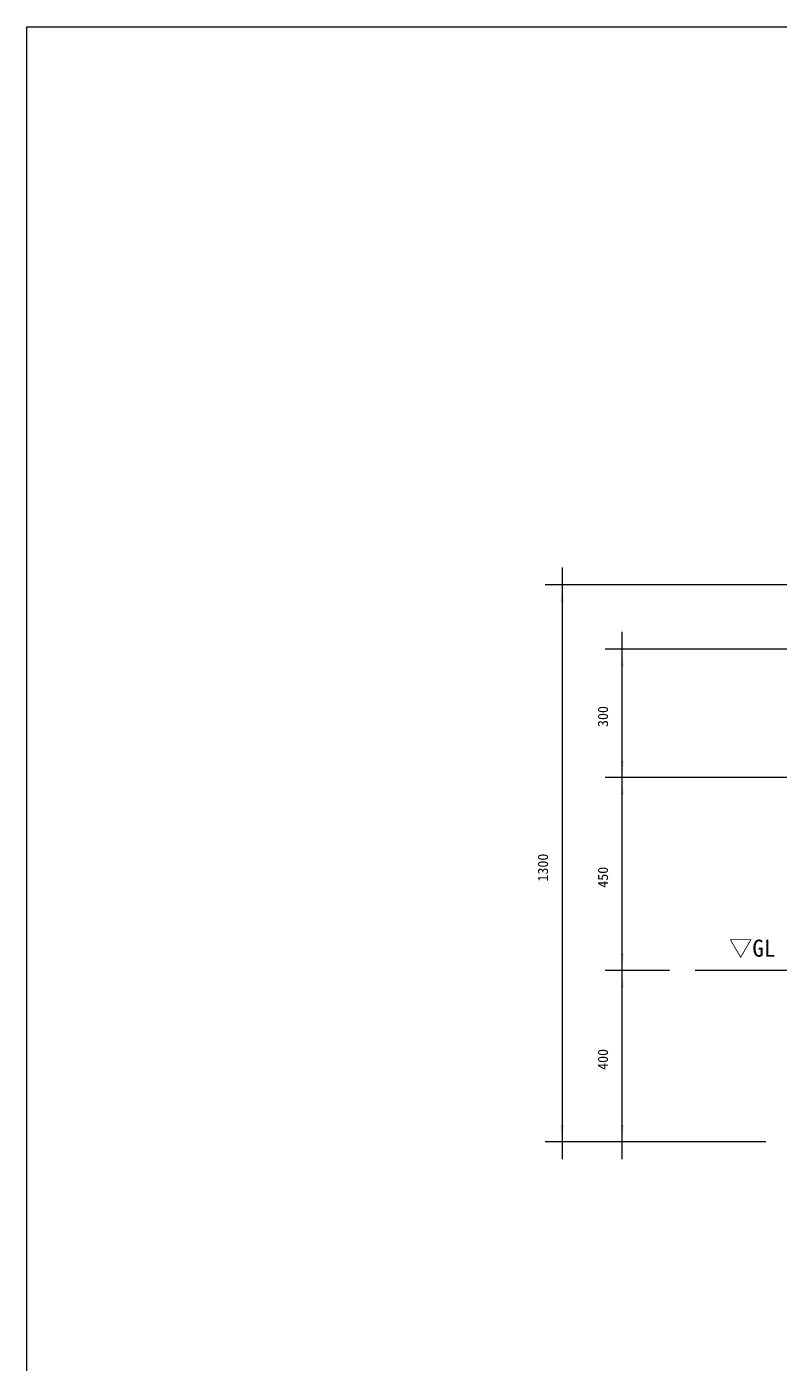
# Model space of a CAD drawing. Units: millimetres, scale not verified. Extents: x -3900 to 3900, y -2750 to 2750.
# Drawn here: x -3900 to -2147, y -366 to 2750 of the extents above; entities that cross this region are included whole.
import ezdxf
from ezdxf.enums import TextEntityAlignment as Align

# ---------------------------------------------------------------- set-up
doc = ezdxf.new("R2010")
doc.units = ezdxf.units.MM
doc.header["$LTSCALE"] = 20
doc.layers.add('0-1_IMPORTED', color=2, linetype='Continuous', lineweight=18)
doc.styles.add('ＭＳ ゴシック', font='')
doc.styles.get('ＭＳ ゴシック').set_extended_font_data('MS Gothic')

msp = doc.modelspace()

# ---------------------------------------------------------------- linework, layer by layer
at = {"layer": '0-1_IMPORTED', "color": 1}
for p, q in [((-2651, 1488), (-2651, 1448)), ((-1988.5, 1448), (-2691, 1448)), ((-2651, 1448), (-2651, 148)), ((-2511, 1298), (-2511, 1338)), ((-2030.1, 1298), (-2551, 1298)), ((-2511, 998), (-2511, 1298)), ((-2511, 998), (-2511, 1038)), ((-2030.1, 998), (-2551, 998)), ((-2030.1, 998), (-2551, 998)), ((-2511, 548), (-2511, 998)), ((-2511, 958), (-2511, 998)), ((-2511, 548), (-2511, 588)), ((-2401, 548), (-2551, 548)), ((-2401, 548), (-2551, 548)), ((-2511, 148), (-2511, 548)), ((-2511, 508), (-2511, 548)), ((-2176, 148), (-2691, 148)), ((-2651, 148), (-2651, 108)), ((-2176, 148), (-2551, 148)), ((-2511, 108), (-2511, 148))]:
    msp.add_line(p, q, dxfattribs=at)
at = {"layer": '0-1_IMPORTED'}
msp.add_line((-191, 548), (-2341, 548), dxfattribs=at)
msp.add_lwpolyline([(-3900, 2750), (3900, 2750), (3900, -2750), (-3900, -2750)], close=True, dxfattribs=at)
at = {"layer": '0-1_IMPORTED', "color": 1}
for points in [[(-2651, 1448), (-2647.5, 1408), (-2654.5, 1408)], [(-2511, 1298), (-2507.5, 1258), (-2514.5, 1258)], [(-2511, 998), (-2514.5, 1038), (-2507.5, 1038)], [(-2511, 998), (-2507.5, 958), (-2514.5, 958)], [(-2511, 548), (-2514.5, 588), (-2507.5, 588)], [(-2511, 548), (-2507.5, 508), (-2514.5, 508)], [(-2651, 148), (-2654.5, 188), (-2647.5, 188)], [(-2511, 148), (-2514.5, 188), (-2507.5, 188)]]:
    msp.add_solid(points, dxfattribs=at)

# ---------------------------------------------------------------- texts
at = {"layer": '0-1_IMPORTED', "color": 7, "style": 'ＭＳ ゴシック'}
for s, p in [('300', (-2536.93, 1116.25)), ('1300', (-2676.93, 755.67)), ('450', (-2536.93, 741.25)), ('400', (-2536.93, 316.25))]:
    msp.add_text(s, height=23.88, rotation=90, dxfattribs=at).set_placement(p, align=Align.BOTTOM_LEFT)
msp.add_text('▽GL', height=39.81, dxfattribs=at).set_placement((-2261.86, 568.38), align=Align.BOTTOM_LEFT)

doc.saveas('drawing.dxf')
